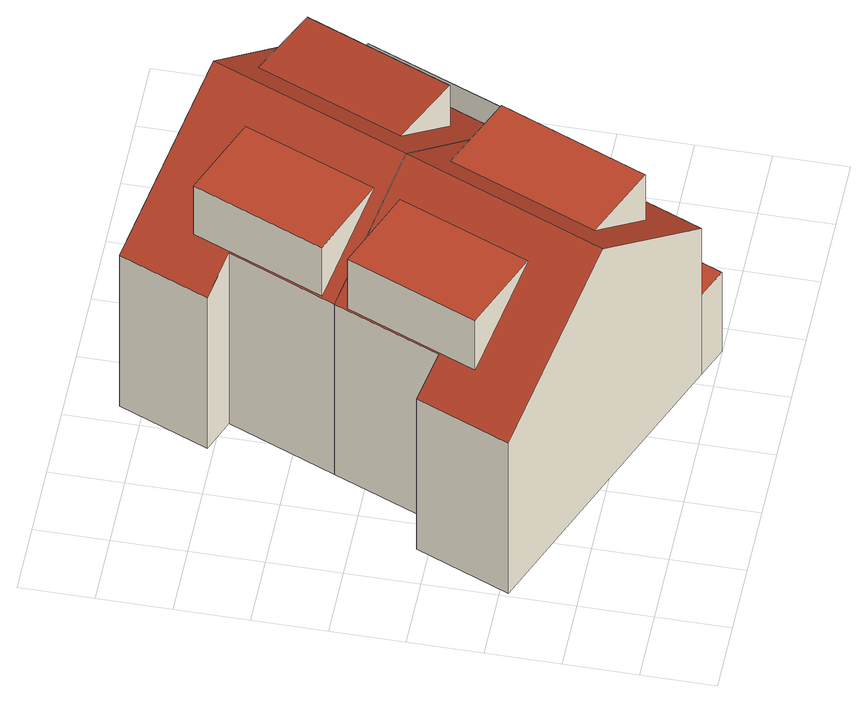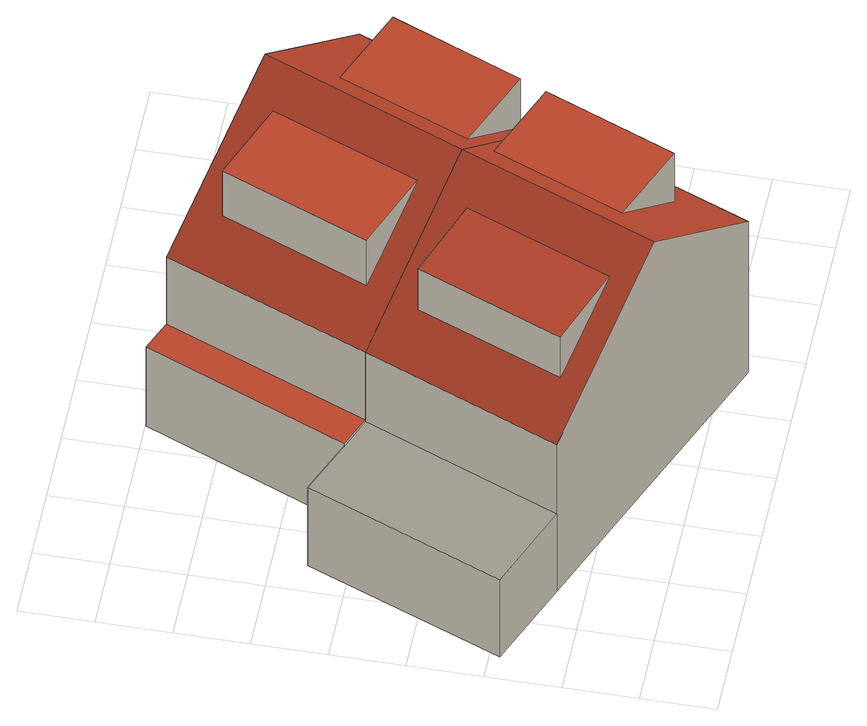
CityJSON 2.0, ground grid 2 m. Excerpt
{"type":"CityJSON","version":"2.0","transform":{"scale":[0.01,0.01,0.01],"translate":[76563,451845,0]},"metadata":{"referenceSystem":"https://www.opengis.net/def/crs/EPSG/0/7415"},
"CityObjects":{
"building1":{"type":"Building","attributes":{"Volume":399.15,"Dakoppervlakte":43.5,"Muuroppervlakte":203.65,"Vloeroppervlakte":55.54,"hoogte_Z_max_in_m_NAP":9.33,"GEB_DOEL":"woonfunctie","dateOfConstruction":"1980-01-01","measuredHeight":8.93},"children":["building1-1","building1-2"],"geometry":[{"type":"Solid","lod":"2","boundaries":[[[[0,1,2,3,4,5,6,7,8,9,10]],[[11,12,13,14,15,16],[17,18,19,20]],[[12,21,22,23,13],[24,25,26,27]],[[28,29,30,31]],[[0,10,11,16]],[[21,12,11,10,9,8,7,30,22]],[[4,3,13,23,29]],[[30,7,6,31]],[[2,1,15,14]],[[4,29,28,5]],[[29,23,22,30]],[[6,5,28,31]],[[2,14,13,3]],[[0,16,15,1]],[[20,19,32,33]],[[32,19,18]],[[17,33,32,18]],[[33,17,20]],[[34,35,24,27]],[[34,26,25,35]],[[25,24,35]],[[34,27,26]]]],"semantics":{"surfaces":[{"type":"GroundSurface"},{"type":"RoofSurface"},{"type":"WallSurface"}],"values":[[0,1,1,1,2,2,2,2,2,2,2,2,2,2,1,2,2,2,1,2,2,2]]}}]},
"building1-1":{"type":"BuildingInstallation","attributes":{"relationToConstruction":"outside"},"parents":["building1"],"geometry":[{"type":"MultiSurface","lod":"2","boundaries":[[[20,19,32,33]],[[32,19,18]],[[17,33,32,18]],[[33,17,20]]],"semantics":{"surfaces":[{"type":"RoofSurface"},{"type":"WallSurface"}],"values":[0,1,1,1]}}]},
"building1-2":{"type":"BuildingInstallation","attributes":{"relationToConstruction":"outside"},"parents":["building1"],"geometry":[{"type":"MultiSurface","lod":"2","boundaries":[[[34,35,24,27]],[[34,26,25,35]],[[25,24,35]],[[34,27,26]]],"semantics":{"surfaces":[{"type":"RoofSurface"},{"type":"WallSurface"}],"values":[0,1,1,1]}}]},
"building2":{"type":"Building","attributes":{"Volume":416.4,"Dakoppervlakte":36.8,"Muuroppervlakte":211.93,"Vloeroppervlakte":63.91,"hoogte_Z_max_in_m_NAP":9.33,"GEB_DOEL":"woonfunctie","dateOfConstruction":"1980-01-01","measuredHeight":8.93},"children":["building2-1","building2-2"],"geometry":[{"type":"Solid","lod":"2","boundaries":[[[[36,37,38,39,40,41,42,43,44,45,46]],[[47,48,49,14,13,50],[51,52,53,54]],[[50,13,23,55],[56,57,58,59]],[[60,61,62,63,64]],[[47,36,46,48]],[[48,46,45,49]],[[44,14,49,45]],[[44,43,13,14]],[[23,13,43,42,60]],[[40,62,61,41]],[[62,40,39,63]],[[39,38,64,63]],[[64,55,23,60]],[[61,60,42,41]],[[55,64,38,37,36,47,50]],[[54,65,66,51]],[[65,54,53]],[[65,53,52,66]],[[66,52,51]],[[56,59,67,68]],[[67,58,57,68]],[[57,56,68]],[[67,59,58]]]],"semantics":{"surfaces":[{"type":"GroundSurface"},{"type":"RoofSurface"},{"type":"OuterFloorSurface"},{"type":"WallSurface"}],"values":[[0,1,1,2,3,3,3,3,3,3,3,3,3,3,3,1,3,3,3,1,3,3,3]]}}]},
"building2-1":{"type":"BuildingInstallation","attributes":{"relationToConstruction":"outside"},"parents":["building2"],"geometry":[{"type":"MultiSurface","lod":"2","boundaries":[[[54,65,66,51]],[[65,54,53]],[[65,53,52,66]],[[66,52,51]]],"semantics":{"surfaces":[{"type":"RoofSurface"},{"type":"WallSurface"}],"values":[0,1,1,1]}}]},
"building2-2":{"type":"BuildingInstallation","attributes":{"relationToConstruction":"outside"},"parents":["building2"],"geometry":[{"type":"MultiSurface","lod":"2","boundaries":[[[56,59,67,68]],[[67,58,57,68]],[[57,56,68]],[[67,59,58]]],"semantics":{"surfaces":[{"type":"RoofSurface"},{"type":"WallSurface"}],"values":[0,1,1,1]}}]}
},
"vertices":[
[116,635,41],[209,595,41],[328,886,41],[641,761,41],[1062,593,41],[1153,557,41],[922,3,41],[835,39,41],[816,47,41],[415,212,41],[11,378,41],[11,378,605],[415,212,933],[641,761,933],[328,886,680],[209,595,680],[116,635,605],[172,495,683],[318,851,683],[544,759,867],[398,402,867],[816,47,606],[835,39,591],[1062,593,591],[702,658,861],[919,569,684],[754,167,684],[537,256,861],[1153,557,338],[1062,593,338],[835,39,338],[922,3,338],[318,851,867],[172,495,867],[754,167,853],[919,569,853],
[457,1463,40],[861,1298,40],[1281,1127,40],[1528,1027,40],[1311,492,40],[1153,557,40],[1062,593,40],[641,761,40],[328,886,40],[449,1180,40],[356,1217,40],[457,1463,606],[356,1217,605],[449,1180,681],[861,1298,933],[571,830,865],[347,922,683],[494,1280,684],[718,1188,865],[1281,1127,591],[929,1195,856],[1138,1109,685],[976,712,685],[766,798,856],[1062,593,332],[1153,557,332],[1311,492,332],[1528,1027,331],[1281,1127,331],[494,1280,865],[347,922,865],[976,712,836],[1138,1109,836]
]}
